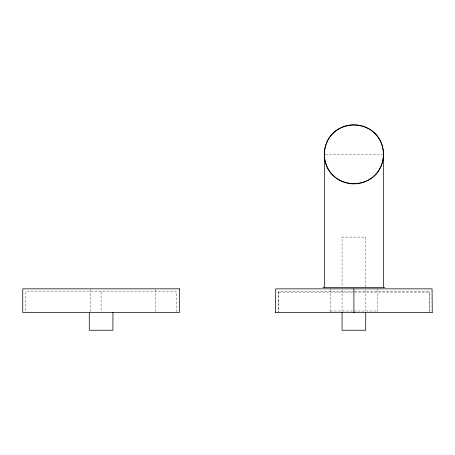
<?xml version="1.0" encoding="UTF-8"?>
<svg xmlns="http://www.w3.org/2000/svg" width="455" height="455" viewBox="0 0 455 455"><rect width="100%" height="100%" fill="white"/><g stroke="black" fill="none" stroke-linecap="round" stroke-linejoin="round"><path stroke-width="0.34" stroke-dasharray="2.27 1.71" d="M278.818 291.803L278.505 292.047L278.505 312.5L278.505 291.803L353.899 291.803M429.292 312.5L429.287 292.047L428.974 291.803M325.473 154.325L382.974 154.325M354.576 291.803L429.292 291.803L429.292 311.811M278.551 292.099L353.211 292.099M354.587 292.099L429.241 292.099M330.245 311.027L377.553 311.027M377.553 289.437L377.553 311.811M365.723 286.866L365.723 237.112L342.069 237.112L342.069 286.866M365.723 289.71L365.723 311.027M342.069 289.71L342.069 311.027M330.245 289.437L330.245 311.811M176.494 311.811L176.494 291.803L25.707 291.803L25.707 311.811M155.803 289.437L155.803 311.811M101.101 291.803L101.101 311.811M90.755 289.437L90.755 311.811"/><path stroke-width="0.68" d="M325.291 146.857C332.025 117.873 375.773 117.873 382.507 146.857A58.223 41.172 0 0 1 383.463 154.325L383.463 287.378M324.825 154.325L324.33 154.325L324.33 287.378M383.343 154.325L383.463 154.325A58.223 41.172 0 0 1 382.507 161.798C375.767 190.776 332.025 190.781 325.291 161.798M322.851 287.372L384.941 287.372M322.265 288.845L275.73 288.868L275.548 312.5M322.851 288.845L384.941 288.845M385.527 288.845L432.062 288.868L432.25 312.5M275.599 312.5L432.199 312.5M365.723 312.5L365.723 330.239L342.069 330.239L342.069 312.5M353.899 288.868L353.899 312.5M112.931 312.5L112.931 330.239L89.277 330.239L89.277 312.5M325.285 161.798A58.223 41.172 0 0 1 324.335 154.325A58.223 41.172 0 0 1 325.285 146.857M179.452 288.845L22.75 288.845L22.75 312.5L179.452 312.5L179.452 288.845M339.117 179.93A29.569 29.569 0 0 0 383.463 154.325A29.569 29.569 0 0 0 339.117 128.719A29.569 29.569 0 0 0 339.117 179.93"/></g></svg>
